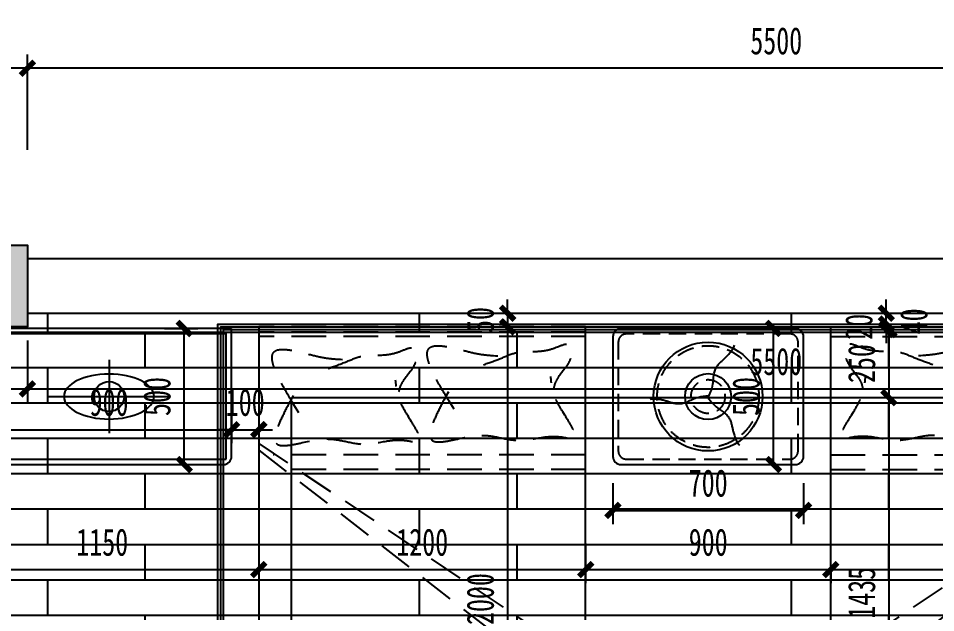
# Model space of a CAD drawing. Header units: millimetres. Extents: x -133666 to 880576, y -269375 to 86941.
# Drawn here: x -38237 to -34869, y -146967 to -144783 of the extents above; entities that cross this region are included whole.
import ezdxf

# ---------------------------------------------------------------- set-up
doc = ezdxf.new("R2010")
doc.units = ezdxf.units.MM
doc.header["$LTSCALE"] = 1000
doc.linetypes.add('DASHED', pattern=[19.05, 12.7, -6.35])
doc.layers.get('0').update_dxf_attribs({"linetype": 'CONTINUOUS'})
doc.layers.get('Defpoints').update_dxf_attribs({"color": 6, "linetype": 'CONTINUOUS'})
for name, color, linetype in [('A-土建墙（含管井、立管）', 6, 'CONTINUOUS'), ('A-土建柱', 6, 'CONTINUOUS'), ('A-土建柱填充', 251, 'CONTINUOUS'), ('A-新隔墙尺寸', 5, 'CONTINUOUS'), ('C-顶面造型尺寸', 5, 'CONTINUOUS'), ('C-顶面造型线', 32, 'CONTINUOUS'), ('F-地坪填充', 250, 'CONTINUOUS'), ('P-家具尺寸', 5, 'CONTINUOUS'), ('P-活动家具', 146, 'CONTINUOUS'), ('W-尺寸', 5, 'CONTINUOUS')]:
    doc.layers.add(name, color=color, linetype=linetype)
doc.styles.add('DIM', font='', dxfattribs={"width": 0.7})
doc.styles.get('DIM').set_extended_font_data('SimSun')
doc.dimstyles.new('50', dxfattribs={"dimscale": 50, "dimtxt": 2, "dimasz": 1, "dimexe": 1, "dimexo": 1, "dimgap": 1, "dimtad": 1, "dimdec": 0, "dimzin": 0, "dimdsep": 46, "dimtxsty": 'DIM', "dimblk": 'ARCHTICK', "dimcen": 0, "dimclrd": 5, "dimclre": 5, "dimclrt": 35, "dimadec": 0, "dimazin": 0, "dimtfac": 0.5, "dimtdec": 0, "dimtix": 1, "dimtmove": 2, "dimatfit": 2, "dimldrblk": 'A', "dimfxl": 0, "dimtolj": 1, "dimtzin": 0, "dimlwd": -1, "dimlwe": -1, "dimarcsym": 0})

# ---------------------------------------------------------------- blocks, each defined once
blk = doc.blocks.new('A$C63C64F79')
blk.add_wipeout([(88.4, 2053.9), (1288.4, 2053.9), (1288.4, 53.9), (88.4, 53.9)])
at = {"linetype": 'DASHED', "ltscale": 0.01}
for p, q in [((88.4, 2053.9), (1288.4, 2053.9)), ((88.4, 2033.9), (1288.4, 2033.9)), ((88.4, 2018.9), (1288.4, 2018.9)), ((88.4, 1583.7), (1235.8, 1583.7)), ((88.4, 1530.4), (1168.9, 1530.4)), ((1288.4, 353.9), (88.4, 353.9)), ((1288.4, 103.9), (88.4, 103.9))]:
    blk.add_line(p, q, dxfattribs=at)
at = {"linetype": 'Continuous', "ltscale": 1000}
for p, q in [((88.4, 40.5), (88.4, 2053.9)), ((1288.4, 2053.9), (1288.4, 40.5)), ((1295.7, 53.9), (81.1, 53.9))]:
    blk.add_line(p, q, dxfattribs=at)
at = {"color": 251, "linetype": 'DASHED', "ltscale": 0.01}
for p, q in [((1288.4, 1625.2), (88.4, 821.4)), ((1288.4, 1600.6), (88.4, 667.9))]:
    blk.add_line(p, q, dxfattribs=at)
at = {"linetype": 'DASHED', "ltscale": 0.01}
for points, knots in [([(463.8, 1914.5), (442.9, 1921.8), (403.5, 1935.5), (319.5, 1974.6), (242.2, 1949.8), (144.5, 2004.8), (132.5, 1917.7), (207.7, 1871.8), (207.9, 1805.6), (208, 1784.1)], [0, 0, 0, 0, 70.314327, 132.712823, 281.06886, 345.030234, 373.143701, 508.899423, 574.349148, 574.349148, 574.349148, 574.349148]), ([(571.4, 1751.1), (637.1, 1857.9), (734.3, 2015.9), (552, 1971.7), (464.6, 1948.4), (407.5, 1947.3), (369.8, 1946.5)], [0, 0, 0, 0, 257.192142, 380.388355, 440.188761, 557.045341, 557.045341, 557.045341, 557.045341]), ([(1033.2, 1901.2), (1012.4, 1908.4), (973, 1922.1), (889, 1961.2), (811.7, 1936.4), (714, 1991.4), (702, 1904.3), (777.2, 1858.4), (777.4, 1792.3), (777.5, 1770.7)], [0, 0, 0, 0, 70.314327, 132.712823, 281.06886, 345.030234, 373.143701, 508.899423, 574.349148, 574.349148, 574.349148, 574.349148]), ([(1140.9, 1737.8), (1206.6, 1844.5), (1303.8, 2002.5), (1121.5, 1958.3), (1034.1, 1935), (977, 1933.9), (939.3, 1933.1)], [0, 0, 0, 0, 257.192142, 380.388355, 440.188761, 557.045341, 557.045341, 557.045341, 557.045341]), ([(592.3, 1815.1), (635.2, 1735.5), (718.2, 1581.2), (503.5, 1666.9), (403.8, 1647.4), (325.9, 1629.7), (244.4, 1652), (182.1, 1652.8), (88.6, 1628.4), (206.8, 1772.3), (213.6, 1842.5), (216.4, 1871.5)], [0, 0, 0, 0, 197.98522, 383.798459, 461.536852, 537.063609, 629.138715, 719.341985, 744.183766, 895.041347, 1000.692483, 1000.692483, 1000.692483, 1000.692483]), ([(1161.8, 1801.7), (1204.7, 1722.1), (1287.7, 1567.8), (1073, 1653.5), (973.3, 1634), (895.4, 1616.3), (813.9, 1638.6), (751.6, 1639.4), (658.1, 1615), (776.3, 1758.9), (783.1, 1829.2), (785.9, 1858.1)], [0, 0, 0, 0, 197.98522, 383.798459, 461.536852, 537.063609, 629.138715, 719.341985, 744.183766, 895.041347, 1000.692483, 1000.692483, 1000.692483, 1000.692483])]:
    blk.add_open_spline(points, degree=3, knots=knots, dxfattribs=at)
at = {"color": 251, "linetype": 'DASHED', "ltscale": 0.01}
blk.add_open_spline([(1288.4, 138.4), (1355.1, 66.1), (1369.1, -30.6), (1208.2, 37.1), (1129.5, 31.7), (989.6, 11.5), (885.9, 59.9), (710.9, 1.9), (542.8, 54.2), (388.3, -20), (232.9, 85.2), (15.1, -12), (-10.3, 59.6), (115.2, 241.4), (-16.4, 619.7), (81.7, 763.7), (86.1, 834.7), (88.4, 876.4)], degree=3, knots=[0, 0, 0, 0, 140.356688, 240.855445, 374.272085, 514.628774, 800.960617, 1037.309606, 1234.977718, 1501.883052, 1872.056655, 1990.732643, 2052.345442, 2125.407537, 2467.000811, 2608.004871, 2786.638856, 2786.638856, 2786.638856, 2786.638856], dxfattribs=at)
blk = doc.blocks.new('DFDGHHF')
for p, q in [((105806.5, -77022), (104906.5, -77022)), ((104906.5, -77022), (104906.5, -77492)), ((105806.5, -77492), (105806.5, -77022)), ((104936.5, -77522), (105776.5, -77522))]:
    blk.add_line(p, q)
at = {"color": 251}
for p, q in [((105356.5, -77137.6), (105356.5, -77406.4)), ((105136, -77272), (105577, -77272))]:
    blk.add_line(p, q, dxfattribs=at)
blk.add_lwpolyline([(105786.5, -77502), (105786.5, -77042), (104926.5, -77042), (104926.5, -77502)], close=True, dxfattribs=at)
blk.add_circle((105356.5, -77272), 55.1)
for centre, start, end in [((104936.5, -77492), 180, 270), ((105776.5, -77492), 270, 0)]:
    blk.add_arc(centre, 30, start, end)
at = {"extrusion": (0, 0, -1)}
blk.add_ellipse((105356.5, -77272), major_axis=(-165.4, 0), ratio=0.5, start_param=3.141593, end_param=9.424778, dxfattribs=at)
blk = doc.blocks.new('sdsdgghhj')
blk.add_wipeout([(107311.4, -77498.3), (107305.9, -77497.7), (107301.9, -77496.7), (107297, -77494.5), (107292.4, -77491.4), (107288.6, -77487.7), (107286.2, -77484.4), (107284.1, -77480.5), (107282.3, -77475.1), (107281.6, -77470.7), (107281.5, -77468.3), (107281.5, -77028.3), (107281.7, -77024.5), (107282.3, -77021.1), (107284.3, -77015.5), (107286.6, -77011.5), (107290.3, -77007), (107293.5, -77004.2), (107297.9, -77001.5), (107303.6, -76999.3), (107311.5, -76998.3), (107951.5, -76998.3), (107956.6, -76998.7), (107960.3, -76999.6), (107963.3, -77000.7), (107965.9, -77002), (107968.4, -77003.5), (107970.4, -77005), (107972.7, -77007), (107974.6, -77009.1), (107976.7, -77012.1), (107978.5, -77015.3), (107979.5, -77017.7), (107980.7, -77021.4), (107981.3, -77025.3), (107981.5, -77028.3), (107981.5, -77468.3), (107981.2, -77472.1), (107979.6, -77478.6), (107975.9, -77485.7), (107972.7, -77489.5), (107966.8, -77494.1), (107958.8, -77497.4), (107951.5, -77498.3), (107311.5, -77498.3)])
at = {"linetype": 'ByBlock'}
blk.add_lwpolyline([(107981.5, -77468.3), (107981.5, -77028.3, 0.414214), (107951.5, -76998.3), (107311.5, -76998.3, 0.414214), (107281.5, -77028.3), (107281.5, -77468.3, 0.414214), (107311.5, -77498.3), (107951.5, -77498.3, 0.414214)], format="xyb", close=True, dxfattribs=at)
blk.add_circle((107631, -77248.3), 200)
at = {"color": 55}
blk.add_circle((107631, -77248.3), 84.4, dxfattribs=at)
at = {"layer": 'P-活动家具', "color": 251, "linetype": 'DASHED', "ltscale": 0.005}
blk.add_lwpolyline([(107961.5, -77448.3), (107961.5, -77048.3, 0.414214), (107931.5, -77018.3), (107331.5, -77018.3, 0.414214), (107301.5, -77048.3), (107301.5, -77448.3, 0.414214), (107331.5, -77478.3), (107931.5, -77478.3, 0.414214)], format="xyb", close=True, dxfattribs=at)
for points in [[(107632, -77251.1), (107636.7, -77241.5), (107640.5, -77232.6), (107643.4, -77224.5), (107645.7, -77216.9), (107647.3, -77209.9), (107648.4, -77203.4), (107649.3, -77197.2), (107649.9, -77191.5), (107650.5, -77186.1), (107651, -77180.9), (107651.6, -77176.1), (107652.1, -77171.4), (107652.8, -77167), (107653.5, -77162.8), (107654.4, -77158.9), (107655.4, -77155), (107656.6, -77151.4), (107658.1, -77147.9), (107659.6, -77144.6), (107661.4, -77141.3), (107663.3, -77138.3), (107665.3, -77135.3), (107667.4, -77132.5), (107669.6, -77129.8), (107671.9, -77127.3), (107674.2, -77124.8), (107676.7, -77122.4), (107679.1, -77120), (107681.6, -77117.7), (107684.1, -77115.4), (107686.6, -77113.2), (107689.1, -77110.9), (107691.6, -77108.6), (107694.1, -77106.2), (107696.6, -77103.8), (107699.1, -77101.2), (107701.6, -77098.5), (107704.2, -77095.7), (107706.9, -77092.7), (107709.6, -77089.4), (107712.4, -77086), (107715.3, -77082.3), (107718, -77078.5), (107720.6, -77074.7), (107723, -77070.7), (107725.2, -77066.8), (107726.9, -77063), (107728.2, -77059.3)], [(107633, -77246.1), (107622.3, -77246.7), (107612.8, -77247.9), (107604.2, -77249.4), (107596.6, -77251.3), (107589.7, -77253.4), (107583.5, -77255.6), (107577.7, -77258), (107572.5, -77260.3), (107567.5, -77262.5), (107562.8, -77264.6), (107558.3, -77266.6), (107554, -77268.4), (107549.8, -77270.1), (107545.9, -77271.5), (107542, -77272.8), (107538.1, -77273.8), (107534.4, -77274.5), (107530.6, -77275.1), (107526.9, -77275.4), (107523.3, -77275.5), (107519.7, -77275.4), (107516.2, -77275.1), (107512.7, -77274.7), (107509.2, -77274.1), (107505.8, -77273.4), (107502.5, -77272.6), (107499.2, -77271.7), (107496, -77270.8), (107492.7, -77269.8), (107489.5, -77268.7), (107486.3, -77267.7), (107483, -77266.6), (107479.8, -77265.6), (107476.5, -77264.7), (107473.1, -77263.7), (107469.7, -77262.8), (107466.1, -77262), (107462.3, -77261.2), (107458.4, -77260.4), (107454.2, -77259.6), (107449.8, -77258.9), (107445.2, -77258.3), (107440.6, -77257.8), (107435.9, -77257.5), (107431.3, -77257.3), (107426.9, -77257.5), (107422.7, -77257.9), (107418.8, -77258.6)], [(107628.2, -77247.7), (107634.1, -77256.6), (107639.8, -77264.3), (107645.5, -77270.9), (107650.9, -77276.6), (107656.2, -77281.5), (107661.2, -77285.8), (107666.1, -77289.6), (107670.8, -77293), (107675.2, -77296.2), (107679.4, -77299.2), (107683.3, -77302.1), (107687, -77304.9), (107690.5, -77307.7), (107693.8, -77310.4), (107696.8, -77313.2), (107699.6, -77316), (107702.1, -77318.9), (107704.5, -77321.8), (107706.6, -77324.9), (107708.5, -77328), (107710.2, -77331.1), (107711.7, -77334.3), (107713.1, -77337.6), (107714.3, -77340.8), (107715.4, -77344.1), (107716.4, -77347.4), (107717.3, -77350.7), (107718.1, -77354), (107718.8, -77357.3), (107719.5, -77360.6), (107720.3, -77363.9), (107721, -77367.2), (107721.7, -77370.6), (107722.5, -77373.9), (107723.4, -77377.3), (107724.4, -77380.7), (107725.4, -77384.3), (107726.6, -77387.9), (107727.9, -77391.8), (107729.3, -77395.7), (107730.9, -77399.9), (107732.7, -77404.2), (107734.6, -77408.5), (107736.6, -77412.7), (107738.8, -77416.7), (107741.1, -77420.5), (107743.6, -77423.9), (107746.2, -77426.9)]]:
    blk.add_lwpolyline(points, dxfattribs=at)
for radius in [186.7, 62.2]:
    blk.add_circle((107631, -77248.3), radius, dxfattribs=at)
blk = doc.blocks.new('_ArchTick')
at = {"color": 0, "linetype": 'ByBlock', "const_width": 0.4}
blk.add_lwpolyline([(-0.5, -0.5), (0.5, 0.5)], dxfattribs=at)
blk = doc.blocks.new('*D447')
at = {"layer": 'Defpoints', "color": 0, "ltscale": 0.15}
for p in [(-38504.1, -146430.4), (-37354.1, -146430.4), (-37354.1, -146808.5)]:
    blk.add_point(p, dxfattribs=at)
at = {"layer": 'P-家具尺寸', "color": 5, "ltscale": 0.15}
for p, q in [((-38504.1, -146708.5), (-38504.1, -146858.5)), ((-37354.1, -146708.5), (-37354.1, -146858.5)), ((-38504.1, -146808.5), (-37354.1, -146808.5))]:
    blk.add_line(p, q, dxfattribs=at)
at = {"layer": 'P-家具尺寸', "color": 5, "ltscale": 0.15, "xscale": 50, "yscale": 50, "zscale": 50, "rotation": 180}
blk.add_blockref('_ArchTick', (-38504.1, -146808.5), dxfattribs=at)
at = {"layer": 'P-家具尺寸', "color": 5, "ltscale": 0.15, "xscale": 50, "yscale": 50, "zscale": 50}
blk.add_blockref('_ArchTick', (-37354.1, -146808.5), dxfattribs=at)
at = {"layer": 'P-家具尺寸', "color": 35, "ltscale": 0.15, "insert": (-37929.1, -146708.5), "char_height": 100, "attachment_point": 5, "style": 'DIM'}
blk.add_mtext('\\A1;1150', dxfattribs=at)
blk = doc.blocks.new('A')
for p, q in [((-1.435, 1.148), (-1.09, 1.437)), ((-1.09, 1.437), (0, 0)), ((-1.435, 1.148), (-0.369, 0)), ((-0.369, 0), (-2.127, 0)), ((-1.435, -1.148), (-0.369, 0)), ((-1.09, -1.437), (0, 0)), ((-1.435, -1.148), (-1.09, -1.437))]:
    blk.add_line(p, q)
for points in [[(-1.435, 1.148), (-1.09, 1.437), (-0.369, 0), (0, 0)], [(-1.435, -1.148), (-1.09, -1.437), (-0.369, 0), (0, 0)]]:
    blk.add_solid(points)
blk = doc.blocks.new('*D448')
at = {"layer": 'Defpoints', "color": 0, "ltscale": 0.15}
for p in [(-37354.1, -146430.4), (-36154.1, -146662.7), (-36154.1, -146808.5)]:
    blk.add_point(p, dxfattribs=at)
at = {"layer": 'P-家具尺寸', "color": 5, "ltscale": 0.15}
for p, q in [((-37354.1, -146708.5), (-37354.1, -146858.5)), ((-36154.1, -146712.7), (-36154.1, -146858.5)), ((-37354.1, -146808.5), (-36154.1, -146808.5))]:
    blk.add_line(p, q, dxfattribs=at)
at = {"layer": 'P-家具尺寸', "color": 5, "ltscale": 0.15, "xscale": 50, "yscale": 50, "zscale": 50, "rotation": 180}
blk.add_blockref('_ArchTick', (-37354.1, -146808.5), dxfattribs=at)
at = {"layer": 'P-家具尺寸', "color": 5, "ltscale": 0.15, "xscale": 50, "yscale": 50, "zscale": 50}
blk.add_blockref('_ArchTick', (-36154.1, -146808.5), dxfattribs=at)
at = {"layer": 'P-家具尺寸', "color": 35, "ltscale": 0.15, "insert": (-36754.1, -146708.5), "char_height": 100, "attachment_point": 5, "style": 'DIM'}
blk.add_mtext('\\A1;1200', dxfattribs=at)
blk = doc.blocks.new('*D449')
at = {"layer": 'Defpoints', "color": 0, "ltscale": 0.15}
for p in [(-36154.1, -146662.7), (-35254.1, -146756.9), (-35254.1, -146808.5)]:
    blk.add_point(p, dxfattribs=at)
at = {"layer": 'P-家具尺寸', "color": 5, "ltscale": 0.15}
for p, q in [((-36154.1, -146712.7), (-36154.1, -146858.5)), ((-36154.1, -146808.5), (-35254.1, -146808.5)), ((-35254.1, -146806.9), (-35254.1, -146858.5))]:
    blk.add_line(p, q, dxfattribs=at)
at = {"layer": 'P-家具尺寸', "color": 5, "ltscale": 0.15, "xscale": 50, "yscale": 50, "zscale": 50, "rotation": 180}
blk.add_blockref('_ArchTick', (-36154.1, -146808.5), dxfattribs=at)
at = {"layer": 'P-家具尺寸', "color": 5, "ltscale": 0.15, "xscale": 50, "yscale": 50, "zscale": 50}
blk.add_blockref('_ArchTick', (-35254.1, -146808.5), dxfattribs=at)
at = {"layer": 'P-家具尺寸', "color": 35, "ltscale": 0.15, "insert": (-35704.1, -146708.5), "char_height": 100, "attachment_point": 5, "style": 'DIM'}
blk.add_mtext('\\A1;900', dxfattribs=at)
blk = doc.blocks.new('*D450')
at = {"layer": 'Defpoints', "color": 0, "ltscale": 0.15}
for p in [(-34054.1, -146693.8), (-35254.1, -146756.9), (-34054.1, -146808.5)]:
    blk.add_point(p, dxfattribs=at)
at = {"layer": 'P-家具尺寸', "color": 5, "ltscale": 0.15}
for p, q in [((-34054.1, -146743.8), (-34054.1, -146858.5)), ((-35254.1, -146806.9), (-35254.1, -146858.5)), ((-35254.1, -146808.5), (-34054.1, -146808.5))]:
    blk.add_line(p, q, dxfattribs=at)
at = {"layer": 'P-家具尺寸', "color": 5, "ltscale": 0.15, "xscale": 50, "yscale": 50, "zscale": 50, "rotation": 180}
blk.add_blockref('_ArchTick', (-35254.1, -146808.5), dxfattribs=at)
at = {"layer": 'P-家具尺寸', "color": 5, "ltscale": 0.15, "xscale": 50, "yscale": 50, "zscale": 50}
blk.add_blockref('_ArchTick', (-34054.1, -146808.5), dxfattribs=at)
at = {"layer": 'P-家具尺寸', "color": 35, "ltscale": 0.15, "insert": (-34654.1, -146708.5), "char_height": 100, "attachment_point": 5, "style": 'DIM'}
blk.add_mtext('\\A1;1200', dxfattribs=at)
blk = doc.blocks.new('*D452')
at = {"layer": 'Defpoints', "color": 0, "ltscale": 0.15}
for p in [(-36598.6, -145866.6), (-36598.6, -145916.8), (-36440.4, -145916.8)]:
    blk.add_point(p, dxfattribs=at)
at = {"layer": 'P-家具尺寸', "color": 5, "ltscale": 0.15}
for p, q in [((-36440.4, -145866.6), (-36440.4, -145816.6)), ((-36540.4, -145866.6), (-36390.4, -145866.6)), ((-36440.4, -145866.6), (-36440.4, -145916.8)), ((-36540.4, -145916.8), (-36390.4, -145916.8)), ((-36440.4, -145916.8), (-36440.4, -145966.8))]:
    blk.add_line(p, q, dxfattribs=at)
at = {"layer": 'P-家具尺寸', "color": 5, "ltscale": 0.15, "xscale": 50, "yscale": 50, "zscale": 50}
for p, rotation in [((-36440.4, -145866.6), 270), ((-36440.4, -145916.8), 90)]:
    blk.add_blockref('_ArchTick', p, dxfattribs=dict(at, rotation=rotation))
at = {"layer": 'P-家具尺寸', "color": 35, "ltscale": 0.15, "insert": (-36540.4, -145891.7), "char_height": 100, "attachment_point": 5, "rotation": 90, "style": 'DIM'}
blk.add_mtext('\\A1;50', dxfattribs=at)
blk = doc.blocks.new('*D453')
at = {"layer": 'Defpoints', "color": 0, "ltscale": 0.15}
for p in [(-36598.6, -145916.8), (-36656.4, -147916.8), (-36440.4, -147916.8)]:
    blk.add_point(p, dxfattribs=at)
at = {"layer": 'P-家具尺寸', "color": 5, "ltscale": 0.15}
for p, q in [((-36540.4, -145916.8), (-36390.4, -145916.8)), ((-36440.4, -145916.8), (-36440.4, -147916.8)), ((-36540.4, -147916.8), (-36390.4, -147916.8))]:
    blk.add_line(p, q, dxfattribs=at)
at = {"layer": 'P-家具尺寸', "color": 5, "ltscale": 0.15, "xscale": 50, "yscale": 50, "zscale": 50}
for p, rotation in [((-36440.4, -145916.8), 90), ((-36440.4, -147916.8), 270)]:
    blk.add_blockref('_ArchTick', p, dxfattribs=dict(at, rotation=rotation))
at = {"layer": 'P-家具尺寸', "color": 35, "ltscale": 0.15, "insert": (-36540.4, -146916.8), "char_height": 100, "attachment_point": 5, "rotation": 90, "style": 'DIM'}
blk.add_mtext('\\A1;2000', dxfattribs=at)
blk = doc.blocks.new('*D464')
at = {"layer": 'Defpoints', "color": 0, "ltscale": 0.15}
for p in [(-38354.1, -146171.5), (-37454.1, -146157.8), (-37454.1, -146294.6)]:
    blk.add_point(p, dxfattribs=at)
at = {"layer": 'P-家具尺寸', "color": 5, "ltscale": 0.15}
for p, q in [((-37454.1, -146207.8), (-37454.1, -146344.6)), ((-38354.1, -146221.5), (-38354.1, -146344.6)), ((-38354.1, -146294.6), (-37454.1, -146294.6))]:
    blk.add_line(p, q, dxfattribs=at)
at = {"layer": 'P-家具尺寸', "color": 5, "ltscale": 0.15, "xscale": 50, "yscale": 50, "zscale": 50, "rotation": 180}
blk.add_blockref('_ArchTick', (-38354.1, -146294.6), dxfattribs=at)
at = {"layer": 'P-家具尺寸', "color": 5, "ltscale": 0.15, "xscale": 50, "yscale": 50, "zscale": 50}
blk.add_blockref('_ArchTick', (-37454.1, -146294.6), dxfattribs=at)
at = {"layer": 'P-家具尺寸', "color": 35, "ltscale": 0.15, "insert": (-37904.1, -146194.6), "char_height": 100, "attachment_point": 5, "style": 'DIM'}
blk.add_mtext('\\A1;900', dxfattribs=at)
blk = doc.blocks.new('*D465')
at = {"layer": 'Defpoints', "color": 0, "ltscale": 0.15}
for p in [(-37454.1, -146157.8), (-37354.1, -146160.8), (-37354.1, -146294.6)]:
    blk.add_point(p, dxfattribs=at)
at = {"layer": 'P-家具尺寸', "color": 5, "ltscale": 0.15}
for p, q in [((-37454.1, -146207.8), (-37454.1, -146344.6)), ((-37354.1, -146210.8), (-37354.1, -146344.6)), ((-37454.1, -146294.6), (-37504.1, -146294.6)), ((-37454.1, -146294.6), (-37354.1, -146294.6)), ((-37354.1, -146294.6), (-37304.1, -146294.6))]:
    blk.add_line(p, q, dxfattribs=at)
at = {"layer": 'P-家具尺寸', "color": 5, "ltscale": 0.15, "xscale": 50, "yscale": 50, "zscale": 50}
blk.add_blockref('_ArchTick', (-37454.1, -146294.6), dxfattribs=at)
at = {"layer": 'P-家具尺寸', "color": 5, "ltscale": 0.15, "xscale": 50, "yscale": 50, "zscale": 50, "rotation": 180}
blk.add_blockref('_ArchTick', (-37354.1, -146294.6), dxfattribs=at)
at = {"layer": 'P-家具尺寸', "color": 35, "ltscale": 0.15, "insert": (-37404.1, -146194.6), "char_height": 100, "attachment_point": 5, "style": 'DIM'}
blk.add_mtext('\\A1;100', dxfattribs=at)
blk = doc.blocks.new('*D466')
at = {"layer": 'Defpoints', "color": 0, "ltscale": 0.15}
for p in [(-36054.1, -146391.9), (-35354.1, -146391.9), (-35354.1, -146591.3)]:
    blk.add_point(p, dxfattribs=at)
at = {"layer": 'P-家具尺寸', "color": 5, "ltscale": 0.15}
for p, q in [((-36054.1, -146491.3), (-36054.1, -146641.3)), ((-35354.1, -146491.3), (-35354.1, -146641.3)), ((-36054.1, -146591.3), (-35354.1, -146591.3))]:
    blk.add_line(p, q, dxfattribs=at)
at = {"layer": 'P-家具尺寸', "color": 5, "ltscale": 0.15, "xscale": 50, "yscale": 50, "zscale": 50, "rotation": 180}
blk.add_blockref('_ArchTick', (-36054.1, -146591.3), dxfattribs=at)
at = {"layer": 'P-家具尺寸', "color": 5, "ltscale": 0.15, "xscale": 50, "yscale": 50, "zscale": 50}
blk.add_blockref('_ArchTick', (-35354.1, -146591.3), dxfattribs=at)
at = {"layer": 'P-家具尺寸', "color": 35, "ltscale": 0.15, "insert": (-35704.1, -146491.3), "char_height": 100, "attachment_point": 5, "style": 'DIM'}
blk.add_mtext('\\A1;700', dxfattribs=at)
blk = doc.blocks.new('*D467')
at = {"layer": 'Defpoints', "color": 0, "ltscale": 0.15}
for p in [(-35491.9, -145922.8), (-35464.4, -145922.8), (-35491.9, -146422.8)]:
    blk.add_point(p, dxfattribs=at)
at = {"layer": 'P-家具尺寸', "color": 5, "ltscale": 0.15}
for p, q in [((-35464.4, -145922.8), (-35414.4, -145922.8)), ((-35464.4, -146422.8), (-35464.4, -145922.8)), ((-35464.4, -146422.8), (-35414.4, -146422.8))]:
    blk.add_line(p, q, dxfattribs=at)
at = {"layer": 'P-家具尺寸', "color": 5, "ltscale": 0.15, "xscale": 50, "yscale": 50, "zscale": 50}
for p, rotation in [((-35464.4, -145922.8), 90), ((-35464.4, -146422.8), 270)]:
    blk.add_blockref('_ArchTick', p, dxfattribs=dict(at, rotation=rotation))
at = {"layer": 'P-家具尺寸', "color": 35, "ltscale": 0.15, "insert": (-35564.4, -146172.8), "char_height": 100, "attachment_point": 5, "rotation": 90, "style": 'DIM'}
blk.add_mtext('\\A1;500', dxfattribs=at)
blk = doc.blocks.new('*D496')
at = {"layer": 'Defpoints', "color": 0}
for p in [(-38204.1, -144966.6), (-38204.1, -145616.6), (-32704.1, -145866.6)]:
    blk.add_point(p, dxfattribs=at)
at = {"layer": 'W-尺寸', "color": 5}
for p, q in [((-38204.1, -145266.6), (-38204.1, -144916.6)), ((-32704.1, -145266.6), (-32704.1, -144916.6)), ((-32704.1, -144966.6), (-38204.1, -144966.6))]:
    blk.add_line(p, q, dxfattribs=at)
at = {"layer": 'W-尺寸', "color": 5, "xscale": 50, "yscale": 50, "zscale": 50, "rotation": 180}
blk.add_blockref('_ArchTick', (-38204.1, -144966.6), dxfattribs=at)
at = {"layer": 'W-尺寸', "color": 5, "xscale": 50, "yscale": 50, "zscale": 50}
blk.add_blockref('_ArchTick', (-32704.1, -144966.6), dxfattribs=at)
at = {"layer": 'W-尺寸', "color": 35, "insert": (-35454.1, -144866.6), "char_height": 100, "attachment_point": 5, "style": 'DIM'}
blk.add_mtext('\\A1;5500', dxfattribs=at)
blk = doc.blocks.new('*D497')
at = {"layer": 'Defpoints', "color": 0}
for p in [(-38604.1, -144966.6), (-38604.1, -145616.6), (-38204.1, -145616.6)]:
    blk.add_point(p, dxfattribs=at)
at = {"layer": 'W-尺寸', "color": 5}
for p, q in [((-38604.1, -145266.6), (-38604.1, -144916.6)), ((-38204.1, -145266.6), (-38204.1, -144916.6)), ((-38204.1, -144966.6), (-38604.1, -144966.6))]:
    blk.add_line(p, q, dxfattribs=at)
at = {"layer": 'W-尺寸', "color": 5, "xscale": 50, "yscale": 50, "zscale": 50, "rotation": 180}
blk.add_blockref('_ArchTick', (-38604.1, -144966.6), dxfattribs=at)
at = {"layer": 'W-尺寸', "color": 5, "xscale": 50, "yscale": 50, "zscale": 50}
blk.add_blockref('_ArchTick', (-38204.1, -144966.6), dxfattribs=at)
at = {"layer": 'W-尺寸', "color": 35, "insert": (-38404.1, -144866.6), "char_height": 100, "attachment_point": 5, "style": 'DIM'}
blk.add_mtext('\\A1;400', dxfattribs=at)
blk = doc.blocks.new('*D520')
at = {"layer": 'Defpoints', "color": 0}
for p in [(-46004.1, -144166.6), (-46004.1, -144766.6), (-30704.1, -144866.6)]:
    blk.add_point(p, dxfattribs=at)
at = {"layer": 'W-尺寸', "color": 5}
for p, q in [((-46004.1, -144466.6), (-46004.1, -144116.6)), ((-30704.1, -144466.6), (-30704.1, -144116.6)), ((-30704.1, -144166.6), (-46004.1, -144166.6))]:
    blk.add_line(p, q, dxfattribs=at)
at = {"layer": 'W-尺寸', "color": 5, "xscale": 50, "yscale": 50, "zscale": 50, "rotation": 180}
blk.add_blockref('_ArchTick', (-46004.1, -144166.6), dxfattribs=at)
at = {"layer": 'W-尺寸', "color": 5, "xscale": 50, "yscale": 50, "zscale": 50}
blk.add_blockref('_ArchTick', (-30704.1, -144166.6), dxfattribs=at)
at = {"layer": 'W-尺寸', "color": 35, "insert": (-38354.1, -144066.6), "char_height": 100, "attachment_point": 5, "style": 'DIM'}
blk.add_mtext('\\A1;15300', dxfattribs=at)
blk = doc.blocks.new('*D523')
at = {"layer": 'Defpoints', "color": 0}
for p in [(-38604.1, -144566.6), (-32504.1, -145566.6), (-38604.1, -145616.6)]:
    blk.add_point(p, dxfattribs=at)
at = {"layer": 'W-尺寸', "color": 5}
for p, q in [((-38604.1, -144866.6), (-38604.1, -144516.6)), ((-32504.1, -144866.6), (-32504.1, -144516.6)), ((-32504.1, -144566.6), (-38604.1, -144566.6))]:
    blk.add_line(p, q, dxfattribs=at)
at = {"layer": 'W-尺寸', "color": 5, "xscale": 50, "yscale": 50, "zscale": 50, "rotation": 180}
blk.add_blockref('_ArchTick', (-38604.1, -144566.6), dxfattribs=at)
at = {"layer": 'W-尺寸', "color": 5, "xscale": 50, "yscale": 50, "zscale": 50}
blk.add_blockref('_ArchTick', (-32504.1, -144566.6), dxfattribs=at)
at = {"layer": 'W-尺寸', "color": 35, "insert": (-35554.1, -144466.6), "char_height": 100, "attachment_point": 5, "style": 'DIM'}
blk.add_mtext('\\A1;6100', dxfattribs=at)
blk = doc.blocks.new('*D559')
at = {"layer": 'Defpoints', "color": 0, "ltscale": 0.15}
for p in [(-37750.1, -145922.8), (-37627.8, -145922.8), (-37750.1, -146422.8)]:
    blk.add_point(p, dxfattribs=at)
at = {"layer": 'P-家具尺寸', "color": 5, "ltscale": 0.15}
for p, q in [((-37700.1, -145922.8), (-37577.8, -145922.8)), ((-37627.8, -146422.8), (-37627.8, -145922.8)), ((-37700.1, -146422.8), (-37577.8, -146422.8))]:
    blk.add_line(p, q, dxfattribs=at)
at = {"layer": 'P-家具尺寸', "color": 5, "ltscale": 0.15, "xscale": 50, "yscale": 50, "zscale": 50}
for p, rotation in [((-37627.8, -145922.8), 90), ((-37627.8, -146422.8), 270)]:
    blk.add_blockref('_ArchTick', p, dxfattribs=dict(at, rotation=rotation))
at = {"layer": 'P-家具尺寸', "color": 35, "ltscale": 0.15, "insert": (-37727.8, -146172.8), "char_height": 100, "attachment_point": 5, "rotation": 90, "style": 'DIM'}
blk.add_mtext('\\A1;500', dxfattribs=at)
blk = doc.blocks.new('*D680')
at = {"layer": 'C-顶面造型尺寸', "color": 5, "ltscale": 0.15}
for p, q in [((-35174.1, -145926.6), (-34990.2, -145926.6)), ((-35040.2, -145926.6), (-35040.2, -146176.6)), ((-35164.1, -146176.6), (-34990.2, -146176.6))]:
    blk.add_line(p, q, dxfattribs=at)
at = {"layer": 'Defpoints', "color": 0, "ltscale": 0.15}
for p in [(-35224.1, -145926.6), (-35214.1, -146176.6), (-35040.2, -146176.6)]:
    blk.add_point(p, dxfattribs=at)
at = {"layer": 'C-顶面造型尺寸', "color": 5, "ltscale": 0.15, "xscale": 50, "yscale": 50, "zscale": 50}
for p, rotation in [((-35040.2, -145926.6), 90), ((-35040.2, -146176.6), 270)]:
    blk.add_blockref('_ArchTick', p, dxfattribs=dict(at, rotation=rotation))
at = {"layer": 'C-顶面造型尺寸', "color": 35, "ltscale": 0.15, "insert": (-35140.2, -146051.6), "char_height": 100, "attachment_point": 5, "rotation": 90, "style": 'DIM'}
blk.add_mtext('\\A1;250', dxfattribs=at)
blk = doc.blocks.new('*D681')
at = {"layer": 'C-顶面造型尺寸', "color": 5, "ltscale": 0.15}
for p, q in [((-35164.1, -146176.6), (-34990.2, -146176.6)), ((-35040.2, -146176.6), (-35040.2, -147611.6)), ((-35340.2, -147611.6), (-34990.2, -147611.6))]:
    blk.add_line(p, q, dxfattribs=at)
at = {"layer": 'Defpoints', "color": 0, "ltscale": 0.15}
for p in [(-35214.1, -146176.6), (-35452.8, -147611.6), (-35040.2, -147611.6)]:
    blk.add_point(p, dxfattribs=at)
at = {"layer": 'C-顶面造型尺寸', "color": 5, "ltscale": 0.15, "xscale": 50, "yscale": 50, "zscale": 50}
for p, rotation in [((-35040.2, -146176.6), 90), ((-35040.2, -147611.6), 270)]:
    blk.add_blockref('_ArchTick', p, dxfattribs=dict(at, rotation=rotation))
at = {"layer": 'C-顶面造型尺寸', "color": 35, "ltscale": 0.15, "insert": (-35140.2, -146894.1), "char_height": 100, "attachment_point": 5, "rotation": 90, "style": 'DIM'}
blk.add_mtext('\\A1;1435', dxfattribs=at)
blk = doc.blocks.new('*D693')
at = {"layer": 'A-新隔墙尺寸', "color": 5, "ltscale": 0.15}
for p, q in [((-38504.1, -145966.6), (-38504.1, -146194.6)), ((-38204.1, -145966.6), (-38204.1, -146194.6)), ((-38504.1, -146144.6), (-38204.1, -146144.6))]:
    blk.add_line(p, q, dxfattribs=at)
at = {"layer": 'Defpoints', "color": 0, "ltscale": 0.15}
for p in [(-38504.1, -145916.6), (-38204.1, -145916.6), (-38204.1, -146144.6)]:
    blk.add_point(p, dxfattribs=at)
at = {"layer": 'A-新隔墙尺寸', "color": 5, "ltscale": 0.15, "xscale": 50, "yscale": 50, "zscale": 50, "rotation": 180}
blk.add_blockref('_ArchTick', (-38504.1, -146144.6), dxfattribs=at)
at = {"layer": 'A-新隔墙尺寸', "color": 5, "ltscale": 0.15, "xscale": 50, "yscale": 50, "zscale": 50}
blk.add_blockref('_ArchTick', (-38204.1, -146144.6), dxfattribs=at)
at = {"layer": 'A-新隔墙尺寸', "color": 35, "ltscale": 0.15, "insert": (-38354.1, -146044.6), "char_height": 100, "attachment_point": 5, "style": 'DIM'}
blk.add_mtext('\\A1;300', dxfattribs=at)
blk = doc.blocks.new('*D694')
at = {"layer": 'A-新隔墙尺寸', "color": 5, "ltscale": 0.15}
for p, q in [((-32704.1, -145944.6), (-32704.1, -146194.6)), ((-38204.1, -145966.6), (-38204.1, -146194.6)), ((-38204.1, -146144.6), (-32704.1, -146144.6))]:
    blk.add_line(p, q, dxfattribs=at)
at = {"layer": 'Defpoints', "color": 0, "ltscale": 0.15}
for p in [(-32704.1, -145866.6), (-38204.1, -145916.6), (-32704.1, -146144.6)]:
    blk.add_point(p, dxfattribs=at)
at = {"layer": 'A-新隔墙尺寸', "color": 5, "ltscale": 0.15, "xscale": 50, "yscale": 50, "zscale": 50, "rotation": 180}
blk.add_blockref('_ArchTick', (-38204.1, -146144.6), dxfattribs=at)
at = {"layer": 'A-新隔墙尺寸', "color": 5, "ltscale": 0.15, "xscale": 50, "yscale": 50, "zscale": 50}
blk.add_blockref('_ArchTick', (-32704.1, -146144.6), dxfattribs=at)
at = {"layer": 'A-新隔墙尺寸', "color": 35, "ltscale": 0.15, "insert": (-35454.1, -146044.6), "char_height": 100, "attachment_point": 5, "style": 'DIM'}
blk.add_mtext('\\A1;5500', dxfattribs=at)
blk = doc.blocks.new('*D738')
at = {"layer": 'C-顶面造型尺寸', "color": 5, "ltscale": 0.15}
for p, q in [((-35050.2, -145906.6), (-35050.2, -145856.6)), ((-35174.1, -145906.6), (-35000.2, -145906.6)), ((-35050.2, -145926.6), (-35050.2, -145906.6)), ((-35174.1, -145926.6), (-35000.2, -145926.6)), ((-35050.2, -145926.6), (-35050.2, -145976.6))]:
    blk.add_line(p, q, dxfattribs=at)
at = {"layer": 'Defpoints', "color": 0, "ltscale": 0.15}
for p in [(-35224.1, -145906.6), (-35050.2, -145906.6), (-35224.1, -145926.6)]:
    blk.add_point(p, dxfattribs=at)
at = {"layer": 'C-顶面造型尺寸', "color": 5, "ltscale": 0.15, "xscale": 50, "yscale": 50, "zscale": 50}
for p, rotation in [((-35050.2, -145906.6), 270), ((-35050.2, -145926.6), 90)]:
    blk.add_blockref('_ArchTick', p, dxfattribs=dict(at, rotation=rotation))
at = {"layer": 'C-顶面造型尺寸', "color": 35, "ltscale": 0.15, "insert": (-35150.2, -145916.6), "char_height": 100, "attachment_point": 5, "rotation": 90, "style": 'DIM'}
blk.add_mtext('\\A1;20', dxfattribs=at)
blk = doc.blocks.new('*D739')
at = {"layer": 'C-顶面造型尺寸', "color": 5, "ltscale": 0.15}
for p, q in [((-35050.2, -145866.6), (-35050.2, -145816.6)), ((-35167.6, -145866.6), (-35000.2, -145866.6)), ((-35050.2, -145906.6), (-35050.2, -145866.6)), ((-35167.6, -145906.6), (-35000.2, -145906.6)), ((-35050.2, -145906.6), (-35050.2, -145956.6))]:
    blk.add_line(p, q, dxfattribs=at)
at = {"layer": 'Defpoints', "color": 0, "ltscale": 0.15}
for p in [(-35217.6, -145866.6), (-35050.2, -145866.6), (-35217.6, -145906.6)]:
    blk.add_point(p, dxfattribs=at)
at = {"layer": 'C-顶面造型尺寸', "color": 5, "ltscale": 0.15, "xscale": 50, "yscale": 50, "zscale": 50}
for p, rotation in [((-35050.2, -145866.6), 270), ((-35050.2, -145906.6), 90)]:
    blk.add_blockref('_ArchTick', p, dxfattribs=dict(at, rotation=rotation))
at = {"layer": 'C-顶面造型尺寸', "color": 35, "ltscale": 0.15, "insert": (-34948.4, -145896.6), "char_height": 100, "attachment_point": 5, "rotation": 90, "style": 'DIM'}
blk.add_mtext('\\A1;40', dxfattribs=at)

msp = doc.modelspace()

# ---------------------------------------------------------------- linework, layer by layer
at = {"layer": 'A-土建墙（含管井、立管）', "color": 6}
for p, q in [((-32704.1, -145666.6), (-38204.1, -145666.6)), ((-38204.1, -145866.6), (-36104.1, -145866.6)), ((-38204.1, -145866.6), (-36104.1, -145866.6)), ((-36104.1, -145866.6), (-32704.1, -145866.6))]:
    msp.add_line(p, q, dxfattribs=at)

# ---------------------------------------------------------------- block references
at = {"layer": 'P-活动家具', "xscale": -1}
msp.add_blockref('A$C63C64F79', (-36065.8, -147970.7), dxfattribs=at)
at = {"layer": 'P-活动家具'}
for name, p in [('A$C63C64F79', (-35342.5, -147970.7)), ('DFDGHHF', (-143260.6, -68900.8))]:
    msp.add_blockref(name, p, dxfattribs=at)

# ---------------------------------------------------------------- dimensions: what is measured, and where the dimension line sits
at = {"layer": 'W-尺寸'}
for base, p1, p2, picture, middle in [((-46004.1, -144166.6), (-30704.1, -144866.6), (-46004.1, -144766.6), '*D520', (-38354.1, -144066.6)), ((-38604.1, -144566.6), (-32504.1, -145566.6), (-38604.1, -145616.6), '*D523', (-35554.1, -144466.6)), ((-38604.1, -144966.6), (-38204.1, -145616.6), (-38604.1, -145616.6), '*D497', (-38404.1, -144866.6)), ((-38204.1, -144966.6), (-32704.1, -145866.6), (-38204.1, -145616.6), '*D496', (-35454.1, -144866.6))]:
    dim = msp.add_linear_dim(base=base, p1=p1, p2=p2, angle=180, dimstyle='50', dxfattribs=at)
    dim.commit()
    dim.dimension.update_dxf_attribs({"geometry": picture, "text_midpoint": middle})

# ---------------------------------------------------------------- next in the draw order: hatches: boundary and pattern name
at = {"layer": 'A-土建柱填充'}
h = msp.add_hatch(color=256, dxfattribs=at)
h.dxf.hatch_style = 1
h.paths.add_polyline_path([(-38704.1, -145616.6), (-38704.1, -145916.6), (-38204.1, -145916.6), (-38204.1, -145616.6)])

# ---------------------------------------------------------------- next in the draw order: linework, layer by layer
at = {"layer": 'A-土建柱'}
msp.add_lwpolyline([(-38704.1, -145916.6), (-38704.1, -145616.6), (-38204.1, -145616.6), (-38204.1, -145916.6), (-38704.1, -145916.6)], dxfattribs=at)

# ---------------------------------------------------------------- next in the draw order: block references
at = {"layer": 'P-活动家具'}
msp.add_blockref('sdsdgghhj', (-143335.6, -68924.6), dxfattribs=at)

# ---------------------------------------------------------------- next in the draw order: dimensions: what is measured, and where the dimension line sits
at = {"layer": 'A-新隔墙尺寸', "color": 1, "ltscale": 0.15}
dim = msp.add_linear_dim(base=(-38204.1, -146144.6), p1=(-38504.1, -145916.6), p2=(-38204.1, -145916.6), dimstyle='50', override={"dimfxl": 4}, dxfattribs=at)
dim.commit()
dim.dimension.update_dxf_attribs({"geometry": '*D693', "text_midpoint": (-38354.1, -146044.6)})
at = {"layer": 'C-顶面造型尺寸', "ltscale": 0.15}
for base, p2, picture, middle in [((-35050.2, -145906.6), (-35224.1, -145906.6), '*D738', (-35150.2, -145916.6)), ((-35040.2, -146176.6), (-35214.1, -146176.6), '*D680', (-35140.2, -146051.6))]:
    dim = msp.add_linear_dim(base=base, p1=(-35224.1, -145926.6), p2=p2, angle=90, dimstyle='50', dxfattribs=at)
    dim.commit()
    dim.dimension.update_dxf_attribs({"geometry": picture, "text_midpoint": middle})
dim = msp.add_linear_dim(base=(-35050.2, -145866.6), p1=(-35217.6, -145906.6), p2=(-35217.6, -145866.6), angle=90, dimstyle='50', dxfattribs=at)
dim.commit()
dim.dimension.update_dxf_attribs({"geometry": '*D739', "text_midpoint": (-34948.4, -145896.6), "dimtype": 160})
at = {"layer": 'P-家具尺寸', "ltscale": 0.15}
for base, p1, p2, picture, middle in [((-36440.4, -145916.8), (-36598.6, -145866.6), (-36598.6, -145916.8), '*D452', (-36540.4, -145891.7)), ((-37627.8, -145922.8), (-37750.1, -146422.8), (-37750.1, -145922.8), '*D559', (-37727.8, -146172.8)), ((-36440.4, -147916.8), (-36598.6, -145916.8), (-36656.4, -147916.8), '*D453', (-36540.4, -146916.8))]:
    dim = msp.add_linear_dim(base=base, p1=p1, p2=p2, angle=90, dimstyle='50', override={"dimfxl": 2, "dimarcsym": 1}, dxfattribs=at)
    dim.commit()
    dim.dimension.update_dxf_attribs({"geometry": picture, "text_midpoint": middle})
for base, p1, p2, picture, middle in [((-37454.1, -146294.6), (-38354.1, -146171.5), (-37454.1, -146157.8), '*D464', (-37904.1, -146194.6)), ((-37354.1, -146294.6), (-37454.1, -146157.8), (-37354.1, -146160.8), '*D465', (-37404.1, -146194.6)), ((-37354.1, -146808.5), (-38504.1, -146430.4), (-37354.1, -146430.4), '*D447', (-37929.1, -146708.5)), ((-36154.1, -146808.5), (-37354.1, -146430.4), (-36154.1, -146662.7), '*D448', (-36754.1, -146708.5)), ((-35254.1, -146808.5), (-36154.1, -146662.7), (-35254.1, -146756.9), '*D449', (-35704.1, -146708.5)), ((-34054.1, -146808.5), (-35254.1, -146756.9), (-34054.1, -146693.8), '*D450', (-34654.1, -146708.5))]:
    dim = msp.add_linear_dim(base=base, p1=p1, p2=p2, dimstyle='50', override={"dimfxl": 2, "dimarcsym": 1}, dxfattribs=at)
    dim.commit()
    dim.dimension.update_dxf_attribs({"geometry": picture, "text_midpoint": middle})

# ---------------------------------------------------------------- next in the draw order: hatches: boundary and pattern name
at = {"layer": 'F-地坪填充', "ltscale": 0.15}
h = msp.add_hatch(dxfattribs=at)
h.set_pattern_fill('FI100宽木地板SC100', color=256, scale=130, style=0, pattern_type=2)
h.set_pattern_definition([(270, (-43232.9, -149836.6), (1365, -3e-13), [130, -130]), (270, (-42225.4, -149706.6), (1365, -3e-13), [130, -130]), (0, (-43574.14, -149836.6), (0, 130), [])])
h.paths.add_polyline_path([(-32665.6, -146616.8), (-32704.1, -146616.8), (-32704.1, -145866.6), (-36104.1, -145866.6), (-38204.1, -145866.6), (-38204.1, -145916.6), (-38504.1, -145916.6), (-38504.1, -146566.6), (-38504.1, -146576.6), (-38624.1, -146576.6), (-38624.1, -146566.6), (-38624.1, -145916.6), (-38704.1, -145916.6), (-38704.1, -145866.6), (-43589.1, -145866.6), (-43589.1, -145909.6), (-43589.1, -145916.6), (-43589.1, -146051.7), (-43589.1, -145959.7), (-43589.1, -147241.3), (-43589.1, -147411.6), (-43589.1, -147446.6), (-43589.1, -147529.1), (-43589.1, -147596.7), (-43599.1, -147672.2), (-43589.1, -147819), (-43594.1, -148961.6), (-42449.8, -148961.6), (-42444.3, -148957.8), (-42404.1, -148956.6), (-42404.1, -148966.6), (-39704.1, -148966.6), (-39654.1, -148966.6), (-39654.1, -148966.6), (-38754.1, -148966.6), (-38704.1, -148966.6), (-38624.1, -148966.6), (-38624.1, -148916.5), (-38624.1, -148866.6), (-38604.1, -148866.6), (-38554.4, -148866.6), (-38529.3, -148866.6), (-38504.1, -148866.4), (-38504.1, -148966.6), (-38504.1, -149916.6), (-38504.1, -149966.6), (-38304.1, -149966.6), (-32704.1, -149966.6), (-32704.1, -149766.6), (-32704.1, -149216.3), (-32665.6, -149216.3)])

# ---------------------------------------------------------------- next in the draw order: linework, layer by layer
at = {"layer": 'C-顶面造型线'}
msp.add_lwpolyline([(-37504.1, -149286.6), (-37504.1, -145956.6), (-37504.1, -145956.6), (-37504.1, -145906.6), (-32944.1, -145906.6)], dxfattribs=at)
at = {"layer": 'C-顶面造型线', "color": 35}
for points in [[(-37494.1, -149276.6), (-37494.1, -145966.6), (-37494.1, -145966.6), (-37494.1, -145916.6), (-32954.1, -145916.6)], [(-37484.1, -149266.6), (-37484.1, -145976.6), (-37484.1, -145976.6), (-37484.1, -145926.6), (-32964.1, -145926.6)]]:
    msp.add_lwpolyline(points, dxfattribs=at)
msp.add_lwpolyline([(-37234.1, -146176.6), (-33194.1, -146176.6), (-33194.1, -149016.6), (-37234.1, -149016.6)], close=True, dxfattribs=at)

# ---------------------------------------------------------------- next in the draw order: dimensions: what is measured, and where the dimension line sits
at = {"layer": 'A-新隔墙尺寸', "color": 1, "ltscale": 0.15}
dim = msp.add_linear_dim(base=(-32704.1, -146144.6), p1=(-38204.1, -145916.6), p2=(-32704.1, -145866.6), dimstyle='50', override={"dimfxl": 4}, dxfattribs=at)
dim.commit()
dim.dimension.update_dxf_attribs({"geometry": '*D694', "text_midpoint": (-35454.1, -146044.6)})
at = {"layer": 'C-顶面造型尺寸', "ltscale": 0.15}
dim = msp.add_linear_dim(base=(-35040.2, -147611.6), p1=(-35214.1, -146176.6), p2=(-35452.8, -147611.6), angle=90, dimstyle='50', dxfattribs=at)
dim.commit()
dim.dimension.update_dxf_attribs({"geometry": '*D681', "text_midpoint": (-35140.2, -146894.1)})
at = {"layer": 'P-家具尺寸', "ltscale": 0.15}
dim = msp.add_linear_dim(base=(-35464.4, -145922.8), p1=(-35491.9, -146422.8), p2=(-35491.9, -145922.8), angle=90, dimstyle='50', override={"dimfxl": 2, "dimarcsym": 1}, dxfattribs=at)
dim.commit()
dim.dimension.update_dxf_attribs({"geometry": '*D467', "text_midpoint": (-35564.4, -146172.8)})
dim = msp.add_linear_dim(base=(-35354.1, -146591.3), p1=(-36054.1, -146391.9), p2=(-35354.1, -146391.9), dimstyle='50', override={"dimfxl": 2, "dimarcsym": 1}, dxfattribs=at)
dim.commit()
dim.dimension.update_dxf_attribs({"geometry": '*D466', "text_midpoint": (-35704.1, -146491.3)})

doc.saveas('drawing.dxf')
